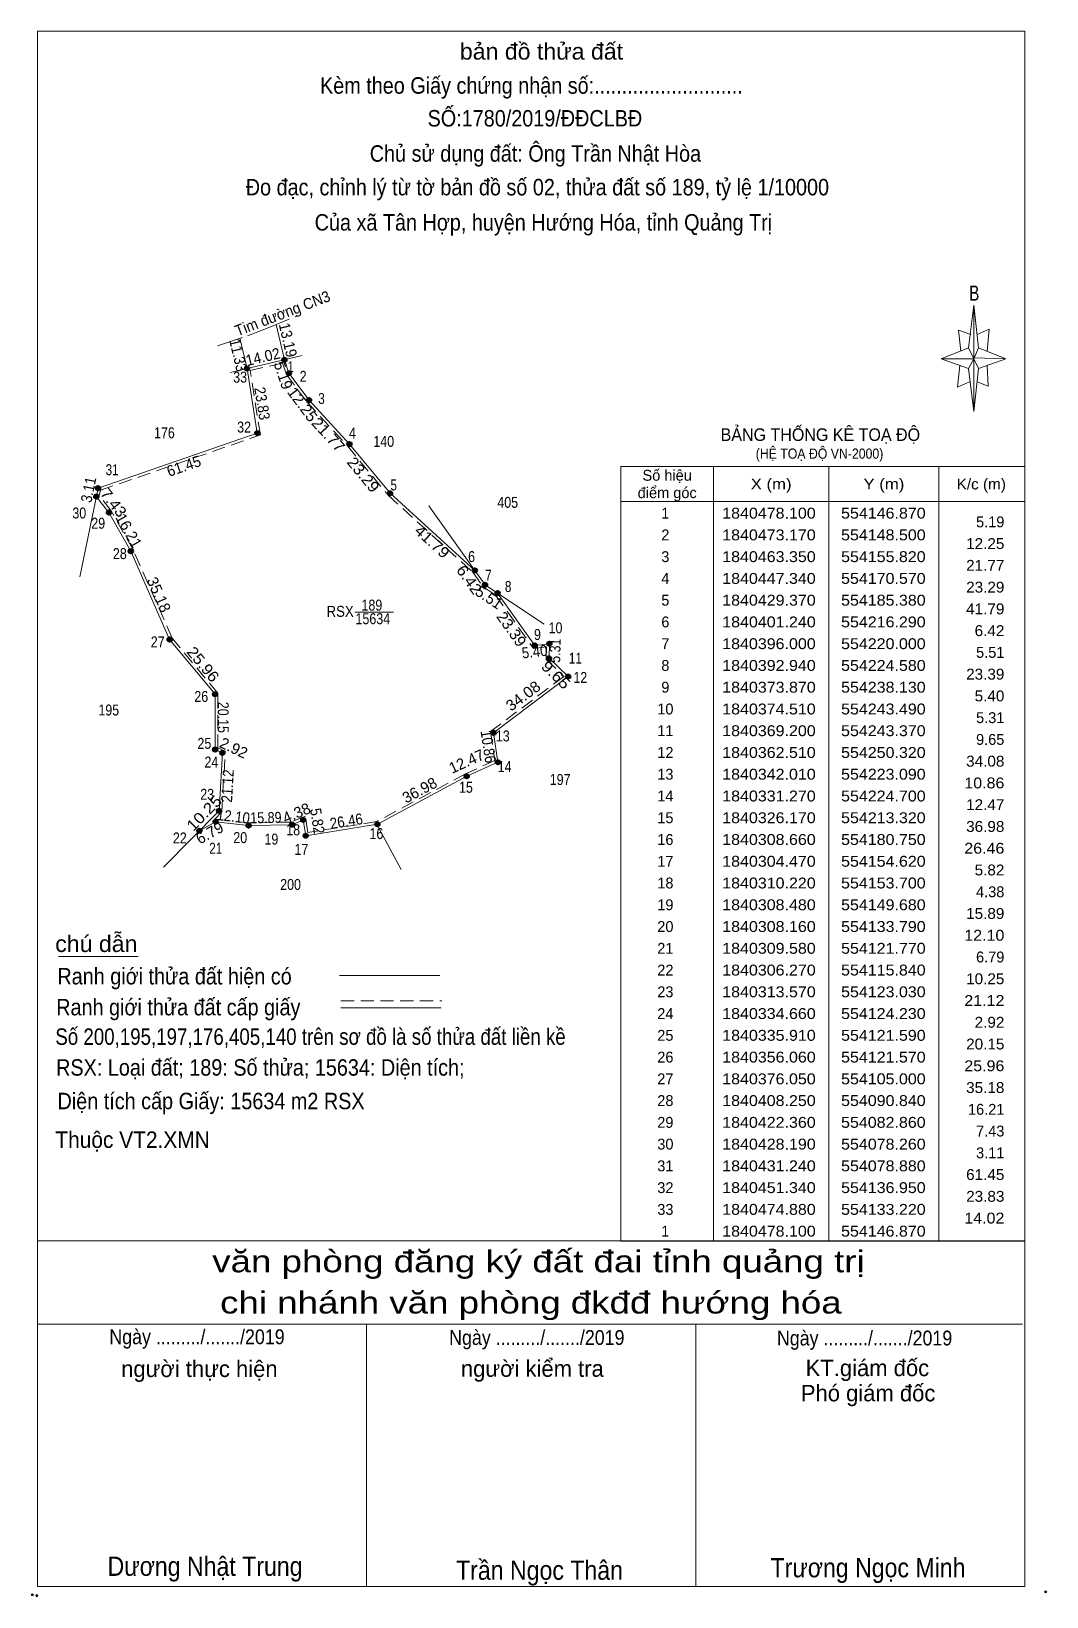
# Model space of a CAD drawing. Header units: metres. Extents: x 553346 to 554263, y 1840049 to 1841348.
# Drawn here: x 553893 to 554263, y 1840777 to 1841348 of the extents above; entities that cross this region are included whole.
import ezdxf
from ezdxf.enums import TextEntityAlignment as Align

# ---------------------------------------------------------------- set-up
doc = ezdxf.new("R2010")
doc.units = ezdxf.units.M
doc.header["$LTSCALE"] = 1.6
doc.header["$PDMODE"] = 32
doc.header["$PDSIZE"] = 0.8
doc.linetypes.add('LONG_DASHED', pattern=[7.5, 6, -1.5])
doc.linetypes.add('MEDIUM_DASHED', pattern=[4.5, 3, -1.5])
for name, color, linetype, lineweight in [('1', 7, 'Continuous', 13), ('17', 7, 'Continuous', 13), ('5', 7, 'Continuous', 13), ('6', 7, 'Continuous', 13), ('63', 7, 'Continuous', 40)]:
    doc.layers.add(name, color=color, linetype=linetype, lineweight=lineweight)

msp = doc.modelspace()

# ---------------------------------------------------------------- hatches: boundary and pattern name
at = {"layer": '63'}
for points in [[(553972.4, 1841225.44, 1), (553970.8, 1841225.44, 1)], [(553986.05, 1841228.66, 1), (553984.45, 1841228.66, 1)], [(553987.68, 1841223.73, 1), (553986.08, 1841223.73, 1)], [(553995, 1841213.91, 1), (553993.4, 1841213.91, 1)], [(553976.13, 1841201.9, 1), (553974.53, 1841201.9, 1)], [(554009.75, 1841197.9, 1), (554008.15, 1841197.9, 1)], [(553918.06, 1841181.8, 1), (553916.46, 1841181.8, 1)], [(554024.56, 1841179.93, 1), (554022.96, 1841179.93, 1)], [(553917.44, 1841178.75, 1), (553915.84, 1841178.75, 1)], [(553922.04, 1841172.92, 1), (553920.44, 1841172.92, 1)], [(553930.02, 1841158.81, 1), (553928.42, 1841158.81, 1)], [(554055.47, 1841151.8, 1), (554053.87, 1841151.8, 1)], [(554059.18, 1841146.56, 1), (554057.58, 1841146.56, 1)], [(554063.76, 1841143.5, 1), (554062.16, 1841143.5, 1)], [(553944.18, 1841126.61, 1), (553942.58, 1841126.61, 1)], [(554077.31, 1841124.43, 1), (554075.71, 1841124.43, 1)], [(554082.67, 1841125.07, 1), (554081.07, 1841125.07, 1)], [(554082.55, 1841119.76, 1), (554080.95, 1841119.76, 1)], [(554089.5, 1841113.07, 1), (554087.9, 1841113.07, 1)], [(553960.75, 1841106.62, 1), (553959.15, 1841106.62, 1)], [(554062.27, 1841092.57, 1), (554060.67, 1841092.57, 1)], [(553960.77, 1841086.47, 1), (553959.17, 1841086.47, 1)], [(553963.41, 1841085.22, 1), (553961.81, 1841085.22, 1)], [(554063.88, 1841081.83, 1), (554062.28, 1841081.83, 1)], [(554052.5, 1841076.73, 1), (554050.9, 1841076.73, 1)], [(553960.95, 1841060.14, 1), (553959.35, 1841060.14, 1)], [(553962.21, 1841064.13, 1), (553960.61, 1841064.13, 1)], [(553992.88, 1841060.78, 1), (553991.28, 1841060.78, 1)], [(553955.02, 1841056.83, 1), (553953.42, 1841056.83, 1)], [(553972.97, 1841058.72, 1), (553971.37, 1841058.72, 1)], [(553988.86, 1841059.04, 1), (553987.26, 1841059.04, 1)], [(553993.8, 1841055.03, 1), (553992.2, 1841055.03, 1)], [(554019.93, 1841059.22, 1), (554018.33, 1841059.22, 1)]]:
    msp.add_hatch(color=256, dxfattribs=at).paths.add_polyline_path(points)

# ---------------------------------------------------------------- linework, layer by layer
at = {"layer": '1', "linetype": 'MEDIUM_DASHED'}
msp.add_lwpolyline([(553984.59, 1841227.48), (553985.98, 1841223.26), (553993.43, 1841213.27), (554008.2, 1841197.24), (554023.03, 1841179.24), (554053.92, 1841151.13), (554057.67, 1841145.83), (554062.25, 1841142.77), (554076.04, 1841123.37), (554080.84, 1841123.94), (554080.74, 1841119.34), (554087.16, 1841113.16), (554060.39, 1841093.01), (554061.98, 1841082.43), (554051.26, 1841077.63), (554018.81, 1841060.18), (553993.83, 1841056.18), (553992.86, 1841062.21), (553987.84, 1841060.04), (553972.22, 1841059.72), (553959.95, 1841061.17), (553959.84, 1841061.11), (553962.39, 1841063.7), (553963.65, 1841085.84), (553960.97, 1841087.1), (553960.95, 1841106.98), (553944.24, 1841127.14), (553930.12, 1841159.26), (553922.07, 1841173.48), (553917.71, 1841179.01), (553918.13, 1841181.04), (553976.45, 1841201.23), (553972.73, 1841224.68)], close=True, dxfattribs=at)
at = {"layer": '17'}
msp.add_line((553902.89, 1841010.99), (553931.85, 1841010.99), dxfattribs=at)
at = {"layer": '5'}
for p, q in [((554234.69, 1841233), (554236.69, 1841248.6)), ((554238.29, 1841233), (554248.29, 1841229)), ((554234.69, 1841225.4), (554224.69, 1841229)), ((554241.49, 1841226.6), (554241.89, 1841219)), ((554238.29, 1841225.4), (554236.69, 1841209.8)), ((554241.89, 1841219), (554237.89, 1841220.6)), ((553895.21, 1840907.24), (554255.21, 1840907.24)), ((553895.21, 1840876.84), (554254.41, 1840876.84)), ((553895.21, 1840876.84), (554254.41, 1840876.84)), ((553895.21, 1840876.84), (554254.41, 1840876.84)), ((554015.21, 1840781.24), (554015.21, 1840876.84)), ((554135.21, 1840781.24), (554135.21, 1840876.84))]:
    msp.add_line(p, q, dxfattribs=at)
for points in [[(553895.21, 1841348.44), (554255.21, 1841348.44), (554255.21, 1840781.24), (553895.21, 1840781.24)], [(554236.69, 1841248.6), (554238.29, 1841233), (554236.69, 1841229)], [(554236.69, 1841229), (554224.69, 1841229), (554234.69, 1841233), (554238.29, 1841225.4), (554248.29, 1841229), (554236.69, 1841229.4)], [(554236.69, 1841229), (554236.69, 1841209.8), (554234.69, 1841225.4)]]:
    msp.add_lwpolyline(points, close=True, dxfattribs=at)
for points in [[(554235.49, 1841237.8), (554231.09, 1841239.4), (554231.89, 1841231.8)], [(554237.89, 1841237.8), (554242.29, 1841239.8), (554241.49, 1841231.8)], [(554236.69, 1841229), (554234.69, 1841233), (554224.69, 1841229)], [(554231.49, 1841226.6), (554230.69, 1841218.6), (554235.09, 1841220.6)], [(554236.69, 1841229), (554238.29, 1841225.4), (554248.29, 1841229)], [(554255.21, 1840781.24), (553895.21, 1840781.24), (553895.21, 1840876.84)]]:
    msp.add_lwpolyline(points, dxfattribs=at)
for p in [(553893.33, 1840778.16), (553894.93, 1840777.88)]:
    msp.add_point(p, dxfattribs=at)
at = {"layer": '6'}
for p, q in [((554005.29, 1841004.03), (554041.85, 1841004.03)), ((554005.85, 1840992.31), (554042.41, 1840992.31))]:
    msp.add_line(p, q, dxfattribs=at)
at = {"layer": '6', "linetype": 'MEDIUM_DASHED'}
msp.add_line((554005.85, 1840994.79), (554042.65, 1840994.79), dxfattribs=at)
at = {"layer": '6'}
msp.add_point((554262.81, 1840779.24), dxfattribs=at)
at = {"layer": '63', "lineweight": 13}
for p, q in [((553982.22, 1841241.5), (553985.25, 1841228.66)), ((553968.99, 1841236.47), (553971.6, 1841225.44)), ((553965.58, 1841224.02), (553991.76, 1841230.2)), ((554141.67, 1841189.67), (554141.67, 1840907.16)), ((554183.8, 1841189.67), (554183.8, 1840907.16)), ((554223.92, 1841189.67), (554223.92, 1840907.16)), ((554037.94, 1841175.42), (554054.67, 1841151.8)), ((554107.97, 1841176.98), (554255.21, 1841176.98)), ((554062.96, 1841143.5), (554080, 1841132.15)), ((554010.96, 1841136.54), (554024.95, 1841136.54)), ((554018.63, 1841059.57), (554027.85, 1841042.71))]:
    msp.add_line(p, q, dxfattribs=at)
at = {"layer": '63', "linetype": 'LONG_DASHED', "lineweight": 13}
msp.add_lwpolyline([(553960.85, 1841233.71), (553971.71, 1841237.39), (553978.07, 1841239.82), (553989.97, 1841244.63)], dxfattribs=at)
at = {"layer": '63', "lineweight": 13}
for points in [[(554054.67, 1841151.8), (554023.76, 1841179.93), (554008.95, 1841197.9), (553994.2, 1841213.91), (553986.88, 1841223.73), (553985.25, 1841228.66)], [(553971.6, 1841225.44), (553975.33, 1841201.9), (553917.26, 1841181.8), (553910.68, 1841149.46)], [(553916.64, 1841178.75), (553921.24, 1841172.92), (553929.22, 1841158.81), (553943.38, 1841126.61), (553959.95, 1841106.62), (553959.97, 1841086.47), (553962.61, 1841085.22), (553961.41, 1841064.13), (553941.16, 1841043.57)], [(554054.67, 1841151.8), (554058.38, 1841146.56), (554062.96, 1841143.5)], [(553954.22, 1841056.83), (553960.15, 1841060.14), (553972.17, 1841058.72), (553988.06, 1841059.04), (553992.08, 1841060.78), (553993, 1841055.03), (554019.13, 1841059.22), (554051.7, 1841076.73), (554063.08, 1841081.83), (554061.47, 1841092.57), (554088.7, 1841113.07), (554081.75, 1841119.76), (554081.87, 1841125.07), (554076.51, 1841124.43), (554062.96, 1841143.5)]]:
    msp.add_lwpolyline(points, dxfattribs=at)
msp.add_lwpolyline([(554107.97, 1841189.67), (554255.21, 1841189.67), (554255.21, 1840907.16), (554107.97, 1840907.16)], close=True, dxfattribs=at)
at = {"layer": '63'}
for centre in [(553971.6, 1841225.44), (553985.25, 1841228.66), (553986.88, 1841223.73), (553994.2, 1841213.91), (553975.33, 1841201.9), (554008.95, 1841197.9), (553917.26, 1841181.8), (554023.76, 1841179.93), (553916.64, 1841178.75), (553921.24, 1841172.92), (553929.22, 1841158.81), (554054.67, 1841151.8), (554058.38, 1841146.56), (554062.96, 1841143.5), (553943.38, 1841126.61), (554076.51, 1841124.43), (554081.87, 1841125.07), (554081.75, 1841119.76), (554088.7, 1841113.07), (553959.95, 1841106.62), (554061.47, 1841092.57), (553959.97, 1841086.47), (553962.61, 1841085.22), (554063.08, 1841081.83), (554051.7, 1841076.73), (553960.15, 1841060.14), (553961.41, 1841064.13), (553992.08, 1841060.78), (553954.22, 1841056.83), (553972.17, 1841058.72), (553988.06, 1841059.04), (553993, 1841055.03), (554019.13, 1841059.22)]:
    msp.add_circle(centre, 0.8, dxfattribs=at)

# ---------------------------------------------------------------- texts
at = {"layer": '1'}
for s, width, p in [('176', 0.85, (553941.465, 1841200)), ('140', 0.85, (554021.445, 1841196.87)), ('405', 0.85, (554066.655, 1841174.63)), ('189', 0.85, (554017.13, 1841137.15)), ('RSX', 0.9, (554005.55, 1841134.87)), ('15634', 0.85, (554017.47, 1841132.18)), ('195', 0.85, (553921.175, 1841098.89)), ('197', 0.85, (554085.78, 1841073.53)), ('200', 0.85, (553987.475, 1841035.26))]:
    msp.add_text(s, height=4, dxfattribs=dict(at, width=width)).set_placement(p, align=Align.CENTER)
for s, height, width, p in [('BẢNG THỐNG KÊ TOẠ ĐỘ ', 4.6, 0.95, (554144.31, 1841199.03)), ('(HỆ TOẠ ĐỘ VN-2000)', 3.72, 0.9, (554157.11, 1841192.55))]:
    msp.add_text(s, height=height, dxfattribs=dict(at, width=width)).set_placement(p)
at = {"layer": '5'}
for s, height, width, p in [('bản đồ thửa đất', 6, 1.05, (554078.97, 1841338.12)), ('Kèm theo Giấy chứng nhận số:...........................', 6, 0.9, (554075.29, 1841325.68)), ('SỐ:1780/2019/ĐĐCLBĐ', 6, 0.9, (554076.575, 1841313.72)), ('Chủ sử dụng đất: Ông Trần Nhật Hòa', 6, 0.9, (554076.77, 1841300.88)), ('Đo đạc, chỉnh lý từ tờ bản đồ số 02, thửa đất số 189, tỷ lệ 1/10000 ', 6, 0.9, (554078.49, 1841288.6)), ('Của xã Tân Hợp, huyện Hướng Hóa, tỉnh Quảng Trị', 6, 0.9, (554079.68, 1841275.76)), ('B', 5.51, 0.75, (554236.81, 1841250.2)), ('văn phòng đăng ký đất đai tỉnh quảng trị', 8, 1.25, (554077.87, 1840895.8)), ('chi nhánh văn phòng đkđđ hướng hóa', 8, 1.25, (554075.12, 1840880.76)), ('Ngày ........./......./2019', 5.4, 0.9, (553953.35, 1840869.58)), ('Ngày ........./......./2019', 5.4, 0.9, (554077.28, 1840869.32)), ('Ngày ........./......./2019', 5.4, 0.9, (554196.8, 1840869.12)), ('Dương Nhật Trung', 7, 0.9, (553956.285, 1840785.08)), ('Trần Ngọc Thân', 7, 0.9, (554078.265, 1840783.64)), ('Trương Ngọc Minh', 7, 0.9, (554198.05, 1840784.56))]:
    msp.add_text(s, height=height, dxfattribs=dict(at, width=width)).set_placement(p, align=Align.CENTER)
for s, p in [('người thực hiện', (553954.22, 1840857.6)), ('người kiểm tra', (554075.64, 1840857.68)), ('KT.giám đốc', (554197.83, 1840857.92)), ('Phó giám đốc', (554198.085, 1840848.73))]:
    msp.add_text(s, height=6, dxfattribs=at).set_placement(p, align=Align.CENTER)
at = {"layer": '6'}
for s, width, p in [('chú dẫn', 1.05, (553901.65, 1841012.63)), ('Ranh giới thửa đất hiện có ', 0.9, (553902.45, 1841000.79)), ('Ranh giới thửa đất cấp giấy', 0.9, (553902.01, 1840989.51)), ('Số 200,195,197,176,405,140 trên sơ đồ là số thửa đất liền kề', 0.85, (553901.69, 1840978.76)), ('RSX: Loại đất; 189: Số thửa; 15634: Diện tích;', 0.9, (553901.97, 1840967.52)), ('Diện tích cấp Giấy: 15634 m2 RSX', 0.9, (553902.49, 1840955.28)), ('Thuộc VT2.XMN', 0.95, (553901.69, 1840941.16))]:
    msp.add_text(s, height=6, dxfattribs=dict(at, width=width)).set_placement(p)
at = {"layer": '63'}
for s, rotation, width, p in [('Tim đường CN3', 20.911, 0.95, (553985.246, 1841243.692)), ('13.19', 283.278, 0.95, (553984.596, 1841235.394)), ('11.33', 283.313, 0.9, (553966.463, 1841229.896)), ('14.02', 13.273, 0.95, (553977.836, 1841227.77)), ('23.83', 279.004, 0.9, (553975.162, 1841212.393)), ('12.25', 306.701, 1.05, (553990.199, 1841211.185)), ('21.77', 312.654, 1.1, (553999.766, 1841199.935)), ('61.45', 19.092, 0.95, (553949.206, 1841187.973)), ('23.29', 309.494, 1.1, (554012.435, 1841185.467)), ('3.11', 78.51, 0.9, (553915.734, 1841180.867)), ('7.43', 308.274, 1.1, (553921.351, 1841175.249)), ('41.79', 317.696, 1.1, (554037.769, 1841160.816)), ('6.42', 305.299, 1.1, (554050.989, 1841147.251)), ('23.39', 305.395, 1.05, (554066.382, 1841129.228)), ('25.96', 309.656, 1.1, (553954.021, 1841116.296)), ('5.40', 6.809, 0.9, (554076.688, 1841120.203)), ('5.31', 88.705, 0.85, (554085.898, 1841122.505)), ('9.65', 316.092, 1.15, (554082.848, 1841112.253)), ('34.08', 36.974, 1.05, (554073.477, 1841104.437)), ('20.15', 270.057, 0.85, (553960.916, 1841098.202)), ('10.86', 278.526, 0.9, (554057.624, 1841087.257)), ('21.12', 86.743, 0.9, (553966.456, 1841073.061)), ('10.25', 45.435, 1.15, (553957.369, 1841061.882)), ('12.10', 353.263, 0.9, (553966.39, 1841060.1)), ('15.89', 1.154, 0.85, (553978.51, 1841059.657)), ('5.82', 279.09, 0.9, (553995.291, 1841060.111)), ('26.46', 9.11, 0.9, (554008.128, 1841058.39))]:
    msp.add_text(s, height=4, rotation=rotation, dxfattribs=dict(at, width=width)).set_placement(p, align=Align.CENTER)
for s, rotation, p in [('5.19', 288.295, (553982.893, 1841222.363)), ('16.21', 299.491, (553926.749, 1841165.32)), ('35.18', 293.738, (553937.615, 1841142.16)), ('5.51', 326.252, (554058.734, 1841140.277)), ('2.92', 334.663, (553965.894, 1841085.259)), ('12.47', 24.14, (554052.467, 1841080.345)), ('36.98', 28.263, (554035.493, 1841069.877)), ('4.38', 23.405, (553990.426, 1841061.476)), ('6.79', 29.169, (553958.93, 1841054.324))]:
    msp.add_text(s, height=4, rotation=rotation, dxfattribs=at).set_placement(p, align=Align.CENTER)
for s, height, width, p in [(' 1', 4, 0.75, (553988.64, 1841224.12)), (' 33', 4, 0.85, (553971.61, 1841220.3)), (' 2', 4, 0.85, (553993.32, 1841220.59)), (' 3', 4, 0.8, (553999.94, 1841212.51)), (' 32', 4, 0.85, (553973.06, 1841202.08)), (' 4', 4, 0.85, (554011.3, 1841199.91)), (' 31', 4, 0.8, (553924.78, 1841186.54)), (' 5', 4, 0.8, (554026.28, 1841180.97)), (' 30', 4, 0.85, (553912.96, 1841170.74)), (' 29', 4, 0.85, (553919.85, 1841167.02)), ('12.25', 3.968, 1.05, (554247.78, 1841159.6)), (' 28', 4, 0.85, (553927.74, 1841155.94)), (' 6', 4, 0.85, (554054.75, 1841154.85)), (' 7', 4, 0.8, (554060.82, 1841148.05)), ('21.77', 3.968, 1.05, (554247.78, 1841151.66)), (' 8', 4, 0.8, (554068.01, 1841143.94)), ('23.29', 3.968, 1.05, (554247.78, 1841143.72)), ('41.79', 3.968, 1.05, (554247.78, 1841135.79)), (' 9', 4, 0.85, (554078.77, 1841126.43)), (' 10', 4, 0.85, (554086.62, 1841128.86)), ('6.42', 3.968, 1.05, (554247.78, 1841127.85)), (' 27', 4, 0.85, (553941.55, 1841123.74)), (' 11', 4, 0.8, (554093.72, 1841117.8)), (' 12', 4, 0.85, (554095.66, 1841110.76)), ('23.39', 3.968, 1.05, (554247.78, 1841111.98)), (' 26', 4, 0.85, (553957.43, 1841103.83)), ('5.40', 3.968, 1.05, (554247.78, 1841104.05)), (' 25', 4, 0.85, (553958.57, 1841086.72)), (' 13', 4, 0.85, (554067.39, 1841089.43)), (' 24', 4, 0.85, (553961.13, 1841079.9)), ('34.08', 3.968, 1.05, (554247.78, 1841080.24)), (' 14', 4, 0.85, (554068.04, 1841078.25)), (' 23', 4, 0.85, (553959.58, 1841068.13)), (' 15', 4, 0.85, (554053.95, 1841070.71)), ('10.86', 3.968, 1.1, (554247.78, 1841072.3)), ('12.47', 3.968, 1.05, (554247.78, 1841064.37)), (' 22', 4, 0.85, (553949.61, 1841052.21)), (' 20', 4, 0.85, (553971.65, 1841052.36)), (' 19', 4, 0.85, (553983.01, 1841051.81)), (' 18', 4, 0.85, (553990.95, 1841055.2)), (' 16', 4, 0.85, (554021.3, 1841053.81)), ('36.98', 3.968, 1.05, (554247.78, 1841056.43)), (' 21', 4, 0.8, (553962.59, 1841048.46)), (' 17', 4, 0.85, (553993.95, 1841048.06)), ('26.46', 3.968, 1.1, (554247.78, 1841048.49)), ('5.82', 3.968, 1.05, (554247.78, 1841040.56)), ('15.89', 3.968, 1.05, (554247.78, 1841024.69)), ('12.10', 3.968, 1.1, (554247.78, 1841016.75)), ('10.25', 3.968, 1.05, (554247.78, 1841000.88)), ('21.12', 3.968, 1.1, (554247.78, 1840992.94)), ('2.92', 3.968, 1.05, (554247.78, 1840985.01)), ('20.15', 3.968, 1.05, (554247.78, 1840977.07)), ('25.96', 3.968, 1.1, (554247.78, 1840969.14)), ('35.18', 3.968, 1.05, (554247.78, 1840961.2)), ('61.45', 3.968, 1.05, (554247.78, 1840929.46)), ('23.83', 3.968, 1.05, (554247.79, 1840921.52)), ('14.02', 3.968, 1.1, (554247.78, 1840913.59))]:
    msp.add_text(s, height=height, dxfattribs=dict(at, width=width)).set_placement(p, align=Align.RIGHT)
for s, p in [('Số hiệu', (554124.81, 1841184.52)), ('điểm góc', (554124.83, 1841178.17)), (' 2', (554123.415, 1841162.77)), (' 3', (554123.42, 1841154.84)), (' 4', (554123.415, 1841146.9)), (' 5', (554123.42, 1841138.96)), (' 6', (554123.42, 1841131.03)), (' 7', (554123.415, 1841123.09)), (' 8', (554123.415, 1841115.16)), (' 9', (554123.415, 1841107.22)), (' 10', (554123.415, 1841099.28)), (' 11', (554123.415, 1841091.35)), (' 12', (554123.425, 1841083.41)), (' 13', (554123.42, 1841075.48)), (' 14', (554123.415, 1841067.54)), (' 15', (554123.42, 1841059.61)), (' 16', (554123.42, 1841051.67)), (' 17', (554123.425, 1841043.73)), (' 18', (554123.425, 1841035.8)), (' 19', (554123.415, 1841027.86)), (' 20', (554123.415, 1841019.93)), (' 21', (554123.415, 1841011.99)), (' 22', (554123.425, 1841004.05)), (' 23', (554123.42, 1840996.12)), (' 24', (554123.415, 1840988.18)), (' 25', (554123.42, 1840980.25)), (' 26', (554123.42, 1840972.31)), (' 27', (554123.425, 1840964.37)), (' 28', (554123.425, 1840956.44)), (' 29', (554123.415, 1840948.5)), (' 30', (554123.415, 1840940.57)), (' 31', (554123.415, 1840932.63)), (' 32', (554123.425, 1840924.7)), (' 33', (554123.42, 1840916.76))]:
    msp.add_text(s, height=3.968, dxfattribs=at).set_placement(p, align=Align.CENTER)
for s, width, p in [('X (m)', 1.15, (554162.73, 1841181.34)), ('Y (m)', 1.15, (554203.85, 1841181.34)), ('K/c (m)', 1.05, (554239.365, 1841181.34)), ('1840478.100', 1.1, (554161.93, 1841170.71)), ('554146.870', 1.1, (554203.65, 1841170.71)), (' 1', 0.95, (554123.415, 1841170.71)), ('1840473.170', 1.1, (554161.93, 1841162.77)), ('554148.500', 1.1, (554203.65, 1841162.77)), ('1840463.350', 1.1, (554161.93, 1841154.84)), ('554155.820', 1.1, (554203.65, 1841154.84)), ('1840447.340', 1.1, (554161.93, 1841146.9)), ('554170.570', 1.1, (554203.65, 1841146.9)), ('1840429.370', 1.1, (554161.93, 1841138.96)), ('554185.380', 1.1, (554203.65, 1841138.96)), ('1840401.240', 1.1, (554161.93, 1841131.03)), ('554216.290', 1.1, (554203.65, 1841131.03)), ('1840396.000', 1.1, (554161.93, 1841123.09)), ('554220.000', 1.1, (554203.65, 1841123.09)), ('1840392.940', 1.1, (554161.93, 1841115.16)), ('554224.580', 1.1, (554203.65, 1841115.16)), ('1840373.870', 1.1, (554161.93, 1841107.22)), ('554238.130', 1.1, (554203.65, 1841107.22)), ('1840374.510', 1.1, (554161.93, 1841099.28)), ('554243.490', 1.1, (554203.65, 1841099.28)), ('1840369.200', 1.1, (554161.93, 1841091.35)), ('554243.370', 1.1, (554203.65, 1841091.35)), ('1840362.510', 1.1, (554161.93, 1841083.41)), ('554250.320', 1.1, (554203.65, 1841083.41)), ('1840342.010', 1.1, (554161.93, 1841075.48)), ('554223.090', 1.1, (554203.65, 1841075.48)), ('1840331.270', 1.1, (554161.93, 1841067.54)), ('554224.700', 1.1, (554203.65, 1841067.54)), ('1840326.170', 1.1, (554161.93, 1841059.61)), ('554213.320', 1.1, (554203.65, 1841059.61)), ('1840308.660', 1.1, (554161.93, 1841051.67)), ('554180.750', 1.1, (554203.65, 1841051.67)), ('1840304.470', 1.1, (554161.93, 1841043.73)), ('554154.620', 1.1, (554203.65, 1841043.73)), ('1840310.220', 1.1, (554161.93, 1841035.8)), ('554153.700', 1.1, (554203.65, 1841035.8)), ('1840308.480', 1.1, (554161.93, 1841027.86)), ('554149.680', 1.1, (554203.65, 1841027.86)), ('1840308.160', 1.1, (554161.93, 1841019.93)), ('554133.790', 1.1, (554203.65, 1841019.93)), ('1840309.580', 1.1, (554161.93, 1841011.99)), ('554121.770', 1.1, (554203.65, 1841011.99)), ('1840306.270', 1.1, (554161.93, 1841004.05)), ('554115.840', 1.1, (554203.65, 1841004.05)), ('1840313.570', 1.1, (554161.93, 1840996.12)), ('554123.030', 1.1, (554203.65, 1840996.12)), ('1840334.660', 1.1, (554161.93, 1840988.18)), ('554124.230', 1.1, (554203.65, 1840988.18)), ('1840335.910', 1.1, (554161.93, 1840980.25)), ('554121.590', 1.1, (554203.65, 1840980.25)), ('1840356.060', 1.1, (554161.93, 1840972.31)), ('554121.570', 1.1, (554203.65, 1840972.31)), ('1840376.050', 1.1, (554161.93, 1840964.37)), ('554105.000', 1.1, (554203.65, 1840964.37)), ('1840408.250', 1.1, (554161.93, 1840956.44)), ('554090.840', 1.1, (554203.65, 1840956.44)), ('1840422.360', 1.1, (554161.93, 1840948.5)), ('554082.860', 1.1, (554203.65, 1840948.5)), ('1840428.190', 1.1, (554161.93, 1840940.57)), ('554078.260', 1.1, (554203.65, 1840940.57)), ('1840431.240', 1.1, (554161.93, 1840932.63)), ('554078.880', 1.1, (554203.65, 1840932.63)), ('1840451.340', 1.1, (554161.93, 1840924.7)), ('554136.950', 1.1, (554203.65, 1840924.7)), ('1840474.880', 1.1, (554161.93, 1840916.76)), ('554133.220', 1.1, (554203.65, 1840916.76)), (' 1', 0.95, (554123.415, 1840908.82)), ('1840478.100', 1.1, (554161.93, 1840908.82)), ('554146.870', 1.1, (554203.65, 1840908.82))]:
    msp.add_text(s, height=3.968, dxfattribs=dict(at, width=width)).set_placement(p, align=Align.CENTER)
for s, p in [('5.19', (554247.78, 1841167.53)), ('5.51', (554247.79, 1841119.92)), ('5.31', (554247.79, 1841096.11)), ('9.65', (554247.78, 1841088.17)), ('4.38', (554247.78, 1841032.62)), ('6.79', (554247.78, 1841008.82)), ('16.21', (554247.79, 1840953.26)), ('7.43', (554247.79, 1840945.33)), ('3.11', (554247.79, 1840937.39))]:
    msp.add_text(s, height=3.968, dxfattribs=at).set_placement(p, align=Align.RIGHT)

doc.saveas('drawing.dxf')
